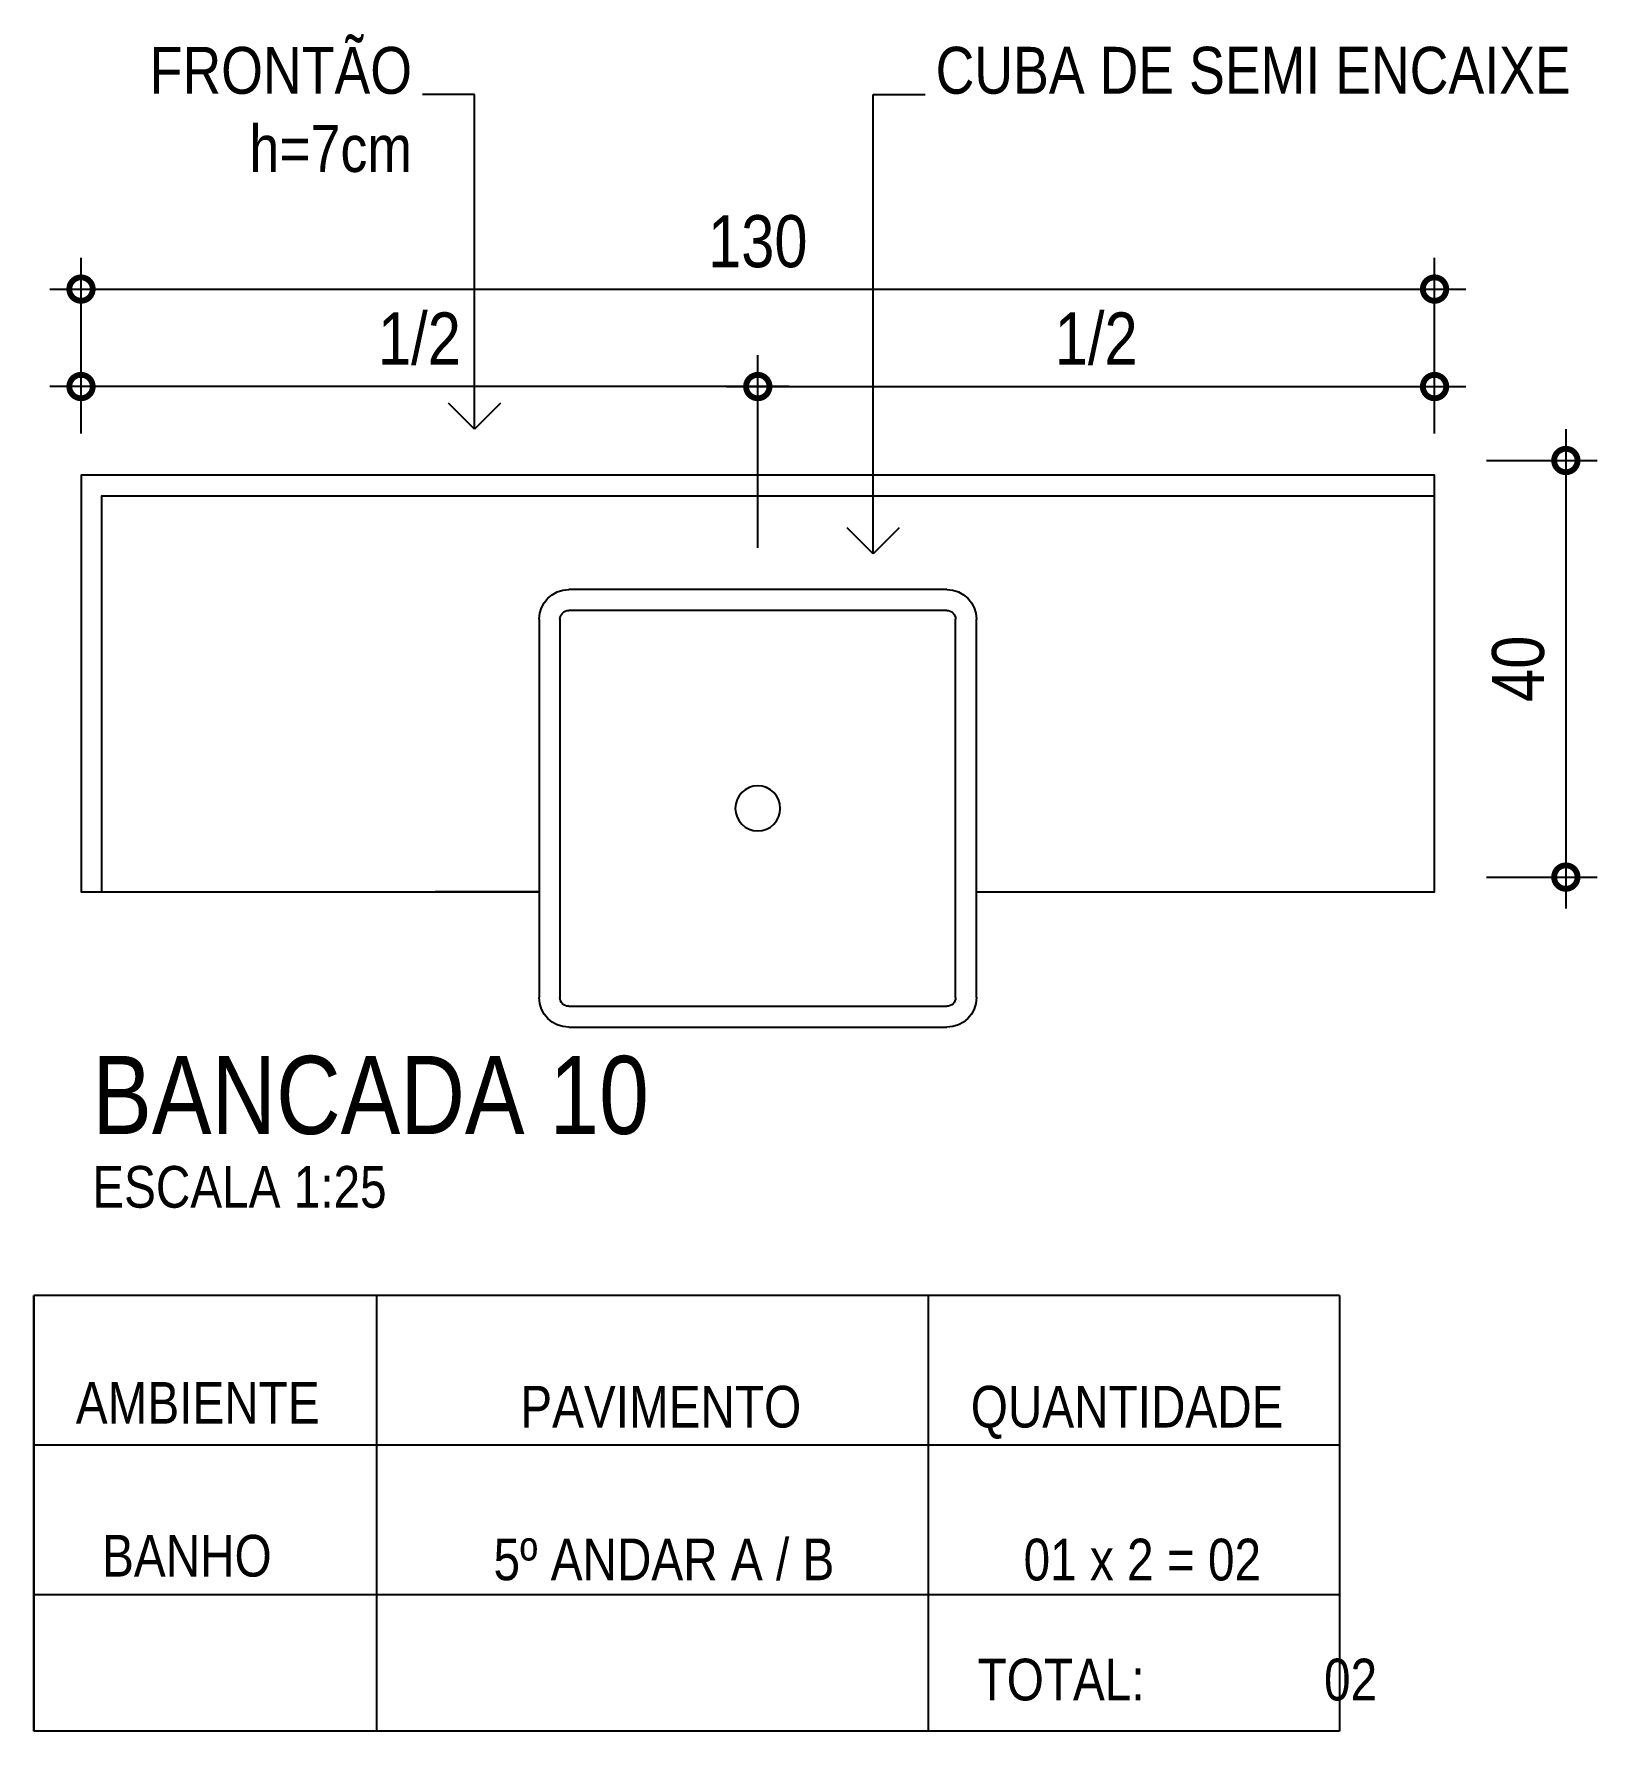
# Model space of a CAD drawing. Header units: metres. Extents: x 3 to 168, y -142 to 28.
# Drawn here: x 45.991 to 47.492, y 26.543 to 28.172 of the extents above; entities that cross this region are included whole.
import ezdxf
from ezdxf import colors
from ezdxf.entities.mleader import LeaderData, LeaderLine
from ezdxf.math import Vec2, Vec3

# ---------------------------------------------------------------- set-up
doc = ezdxf.new("R2010")
doc.units = ezdxf.units.M
for name, color, linetype in [('ARQ-DIM', 2, 'Continuous'), ('ARQ-HID', 2, 'Continuous'), ('ARQ-SIM', 1, 'Continuous'), ('ARQ-TXT', 2, 'Continuous')]:
    doc.layers.add(name, color=color, linetype=linetype)
doc.styles.add('Adesa', font='ARIALN.TTF')
doc.styles.add('Texto RL - Arial Narrow', font='ARIALN.TTF')
doc.dimstyles.new('ADESA 1-0025', dxfattribs={"dimtxt": 0.05, "dimasz": 0.045, "dimexe": 0.03, "dimexo": 0.04, "dimgap": 0.02, "dimtad": 1, "dimtoh": 1, "dimdec": 0, "dimlfac": 100, "dimzin": 4, "dimtxsty": 'Adesa', "dimblk": 'DOTSMALL', "dimcen": 1, "dimdle": 0.03, "dimclrd": 1, "dimclre": 1, "dimclrt": 256, "dimazin": 1, "dimtm": 1e-09, "dimtfac": 1, "dimtdec": 0, "dimtix": 1, "dimtmove": 2, "dimatfit": 0, "dimldrblk": 'DOTSMALL', "dimfxl": 0.8, "dimtvp": 2, "dimtolj": 1, "dimtzin": 0, "dimarcsym": 0})

# ---------------------------------------------------------------- blocks, each defined once
blk = doc.blocks.new('ARQ-HID-CUBA Q')
for points in [[(-0.1816, 0), (0.1816, 0)], [(-0.1816, -0.11), (0.1816, -0.11)], [(-0.1816, -0.13), (0.1816, -0.13)], [(-0.21, -0.5016), (-0.21, -0.1384)], [(-0.19, -0.5016), (-0.19, -0.1384)], [(0.19, -0.1384), (0.19, -0.5016)], [(0.21, -0.1384), (0.21, -0.5016)], [(-0.21, -0.4), (-0.31, -0.4)], [(0.21, -0.4), (0.31, -0.4)], [(0.1816, -0.51), (-0.1816, -0.51)], [(0.1816, -0.53), (-0.1816, -0.53)], [(0.1816, -0.53), (-0.1816, -0.53)]]:
    blk.add_lwpolyline(points)
blk.add_circle((0, -0.32), 0.0216)
for centre, radius, start, end in [((-0.1816, -0.1384), 0.0284, 90, 180), ((0.1816, -0.1384), 0.0284, 0, 90), ((-0.1816, -0.1384), 0.0084, 90, 180), ((0.1816, -0.1384), 0.0084, 0, 90), ((-0.1816, -0.5016), 0.0284, 180, 270), ((-0.1816, -0.5016), 0.0084, 180, 270), ((0.1816, -0.5016), 0.0284, 270, 0), ((0.1816, -0.5016), 0.0084, 270, 0)]:
    blk.add_arc(centre, radius, start, end)
blk = doc.blocks.new('_DotSmall')
at = {"color": 0, "linetype": 'ByBlock', "const_width": 0.5}
blk.add_lwpolyline([(-0.0625, 0, 1), (0.0625, 0, 1)], format="xyb", close=True, dxfattribs=at)
blk = doc.blocks.new('*D686')
at = {"layer": 'ARQ-DIM', "color": 1, "lineweight": -2, "transparency": 16777216}
for p, q in [((47.4621, 27.7927), (47.4621, 27.3327)), ((47.386, 27.7627), (47.4921, 27.7627)), ((47.386, 27.3627), (47.4921, 27.3627))]:
    blk.add_line(p, q, dxfattribs=at)
at = {"layer": 'Defpoints', "color": 0, "transparency": 16777216}
for p in [(47.346, 27.7627), (47.346, 27.3627), (47.4621, 27.3627)]:
    blk.add_point(p, dxfattribs=at)
at = {"layer": 'ARQ-DIM', "color": 1, "lineweight": -2, "transparency": 16777216, "xscale": 0.045, "yscale": 0.045, "zscale": 0.045}
for p, rotation in [((47.4621, 27.7627), 90), ((47.4621, 27.3627), 270)]:
    blk.add_blockref('_DotSmall', p, dxfattribs=dict(at, rotation=rotation))
at = {"layer": 'ARQ-DIM', "transparency": 16777216, "insert": (47.4165, 27.5627), "char_height": 0.05, "attachment_point": 5, "rotation": 90, "style": 'Adesa'}
blk.add_mtext('\\A1;40', dxfattribs=at)
blk = doc.blocks.new('*D687')
at = {"layer": 'ARQ-DIM', "color": 1, "lineweight": -2, "transparency": 16777216}
for p, q in [((46.036, 27.7887), (46.036, 27.9573)), ((47.336, 27.7887), (47.336, 27.9573)), ((46.006, 27.9273), (47.366, 27.9273))]:
    blk.add_line(p, q, dxfattribs=at)
at = {"layer": 'Defpoints', "color": 0, "transparency": 16777216}
for p in [(47.336, 27.9273), (46.036, 27.7487), (47.336, 27.7487)]:
    blk.add_point(p, dxfattribs=at)
at = {"layer": 'ARQ-DIM', "color": 1, "lineweight": -2, "transparency": 16777216, "xscale": 0.045, "yscale": 0.045, "zscale": 0.045, "rotation": 180}
blk.add_blockref('_DotSmall', (46.036, 27.9273), dxfattribs=at)
at = {"layer": 'ARQ-DIM', "color": 1, "lineweight": -2, "transparency": 16777216, "xscale": 0.045, "yscale": 0.045, "zscale": 0.045}
blk.add_blockref('_DotSmall', (47.336, 27.9273), dxfattribs=at)
at = {"layer": 'ARQ-DIM', "transparency": 16777216, "insert": (46.686, 27.9729), "char_height": 0.05, "attachment_point": 5, "style": 'Adesa'}
blk.add_mtext('\\A1;130', dxfattribs=at)
blk = doc.blocks.new('_Open90')
at = {"color": 0, "linetype": 'ByBlock', "lineweight": -2}
for p, q in [((-0.5, 0.5), (0, 0)), ((0, 0), (-1, 0)), ((0, 0), (-0.5, -0.5))]:
    blk.add_line(p, q, dxfattribs=at)
blk = doc.blocks.new('*D688')
at = {"layer": 'ARQ-DIM', "color": 1, "lineweight": -2, "transparency": 16777216}
for p, q in [((46.036, 27.7887), (46.036, 27.8637)), ((46.686, 27.6787), (46.686, 27.8637)), ((46.716, 27.8337), (46.006, 27.8337))]:
    blk.add_line(p, q, dxfattribs=at)
at = {"layer": 'Defpoints', "color": 0, "transparency": 16777216}
for p in [(46.036, 27.8337), (46.036, 27.7487), (46.686, 27.6387)]:
    blk.add_point(p, dxfattribs=at)
at = {"layer": 'ARQ-DIM', "color": 1, "lineweight": -2, "transparency": 16777216, "xscale": 0.045, "yscale": 0.045, "zscale": 0.045, "rotation": 180}
blk.add_blockref('_DotSmall', (46.036, 27.8337), dxfattribs=at)
at = {"layer": 'ARQ-DIM', "color": 1, "lineweight": -2, "transparency": 16777216, "xscale": 0.045, "yscale": 0.045, "zscale": 0.045}
blk.add_blockref('_DotSmall', (46.686, 27.8337), dxfattribs=at)
at = {"layer": 'ARQ-DIM', "transparency": 16777216, "insert": (46.361, 27.8795), "char_height": 0.05, "attachment_point": 5, "style": 'Adesa'}
blk.add_mtext('\\A1;1/2', dxfattribs=at)
blk = doc.blocks.new('*D689')
at = {"layer": 'ARQ-DIM', "color": 1, "lineweight": -2, "transparency": 16777216}
for p, q in [((46.686, 27.6787), (46.686, 27.8637)), ((47.336, 27.7887), (47.336, 27.8637)), ((46.656, 27.8337), (47.366, 27.8337))]:
    blk.add_line(p, q, dxfattribs=at)
at = {"layer": 'Defpoints', "color": 0, "transparency": 16777216}
for p in [(47.336, 27.8337), (47.336, 27.7487), (46.686, 27.6387)]:
    blk.add_point(p, dxfattribs=at)
at = {"layer": 'ARQ-DIM', "color": 1, "lineweight": -2, "transparency": 16777216, "xscale": 0.045, "yscale": 0.045, "zscale": 0.045, "rotation": 180}
blk.add_blockref('_DotSmall', (46.686, 27.8337), dxfattribs=at)
at = {"layer": 'ARQ-DIM', "color": 1, "lineweight": -2, "transparency": 16777216, "xscale": 0.045, "yscale": 0.045, "zscale": 0.045}
blk.add_blockref('_DotSmall', (47.336, 27.8337), dxfattribs=at)
at = {"layer": 'ARQ-DIM', "transparency": 16777216, "insert": (47.011, 27.8795), "char_height": 0.05, "attachment_point": 5, "style": 'Adesa'}
blk.add_mtext('\\A1;1/2', dxfattribs=at)
blk = doc.blocks.new('AREAS MOLHADAS')
at = {"layer": 'ARQ-HID'}
for points in [[(46.9361, 27.3487), (47.336, 27.3487), (47.336, 27.7487), (46.036, 27.7487), (46.036, 27.3487), (46.476, 27.3487)], [(46.056, 27.3487), (46.056, 27.7287), (47.336, 27.7287)]]:
    blk.add_lwpolyline(points, dxfattribs=at)
at = {"layer": 'ARQ-SIM', "ltscale": 0.01}
for p, q in [((47.2448, 26.9611), (45.9908, 26.9611, 0)), ((45.9908, 26.5427, 0), (45.9908, 26.9611, 0)), ((45.9908, 26.5427, 0), (45.9908, 26.9611, 0)), ((45.9908, 26.9611, 0), (45.9908, 26.5427, 0)), ((46.3198, 26.9611), (46.3198, 26.5427)), ((46.8496, 26.9611), (46.8496, 26.5427)), ((47.2448, 26.9611), (47.2448, 26.5427)), ((46.3198, 26.8173), (45.9908, 26.8173, 0)), ((47.2448, 26.8173), (46.3198, 26.8173)), ((46.3198, 26.6735), (45.9908, 26.6735, 0)), ((47.2448, 26.6735), (45.9908, 26.6735, 0)), ((47.2448, 26.6735), (46.3198, 26.6735)), ((47.2448, 26.5427), (45.9908, 26.5427))]:
    blk.add_line(p, q, dxfattribs=at)
at = {"layer": 'ARQ-HID', "xscale": -1}
blk.add_blockref('ARQ-HID-CUBA Q', (46.686, 27.7487), dxfattribs=at)
at = {"layer": 'ARQ-TXT', "style": 'Adesa'}
for s, height, p in [('BANCADA 10', 0.075, (46.0468, 27.116, 0)), ('ESCALA 1:25', 0.04, (46.0468, 27.0453, 0))]:
    blk.add_text(s, height=height, dxfattribs=at).set_placement(p)
at = {"layer": 'ARQ-TXT', "ltscale": 0.01, "char_height": 0.04, "style": 'Adesa'}
for s, insert, width, attachment_point in [('AMBIENTE', (46.1481, 26.8779), 0.605305, 2), ('PAVIMENTO', (46.5928, 26.8742), 0.730227, 2), ('QUANTIDADE', (47.0407, 26.8742), 0.730227, 2), ('BANHO', (46.0562, 26.7311), 0.540327, 1), ('5º ANDAR A / B', (46.4322, 26.7276), 0.469083, 1), ('\\pi0.0845;01 x 2 = 02', (46.8568, 26.7274, 0), 0.392826, 1), ('TOTAL:^I 02', (46.8971, 26.6122, 0), 0.521891, 1)]:
    blk.add_mtext(s, dxfattribs=dict(at, insert=insert, width=width, attachment_point=attachment_point))
at = {"layer": 'ARQ-DIM'}
dim = blk.add_linear_dim(base=(47.336, 27.9273), p1=(46.036, 27.7487), p2=(47.336, 27.7487), dimstyle='ADESA 1-0025', dxfattribs=at)
dim.commit()
dim.dimension.update_dxf_attribs({"geometry": '*D687', "text_midpoint": (46.686, 27.9729)})
for base, p2, picture, middle in [((46.036, 27.8337), (46.036, 27.7487), '*D688', (46.361, 27.8795)), ((47.336, 27.8337), (47.336, 27.7487), '*D689', (47.011, 27.8795))]:
    dim = blk.add_linear_dim(base=base, p1=(46.686, 27.6387), p2=p2, text='1/2', dimstyle='ADESA 1-0025', dxfattribs=at)
    dim.commit()
    dim.dimension.update_dxf_attribs({"geometry": picture, "text_midpoint": middle})
dim = blk.add_linear_dim(base=(47.4621, 27.3627), p1=(47.346, 27.7627), p2=(47.346, 27.3627), angle=90, dimstyle='ADESA 1-0025', dxfattribs=at)
dim.commit()
dim.dimension.update_dxf_attribs({"geometry": '*D686', "text_midpoint": (47.4165, 27.5627)})
at = {"layer": 'ARQ-TXT'}
ml = blk.add_multileader_mtext('Standard', dxfattribs=at)
ml.set_content('FRONTÃO \\Ph=7cm', color=256, style='Texto RL - Arial Narrow')
ml.set_leader_properties(color=1)
ml.set_arrow_properties(name='OPEN90')
ml.build(insert=Vec2(0, 0))
ml.multileader.update_dxf_attribs({"text_left_attachment_type": 7, "text_right_attachment_type": 7, "dogleg_length": 0.05, "arrow_head_size": 0.05})
ctx = ml.context
ctx.base_point, ctx.char_height, ctx.arrow_head_size, ctx.landing_gap_size, ctx.plane_origin = Vec3(46.0984, 28.1141, 0), 0.045, 0.05, 0.01, Vec3(45.9566, 27.7828, 0)
ctx.left_attachment, ctx.right_attachment, ctx.text_align_type = 7, 7, 2
notes = []
notes.append((ctx, [(1, (1, 1, 0), (46.4139, 28.1141, 0), (-1, 0), 0.05, [(0, [(46.4139, 27.7928, 0)], 0, [])])]))
ctx.mtext.insert, ctx.mtext.alignment, ctx.mtext.flow_direction = Vec3(46.3539, 28.1598, 0), 3, 5
ml = blk.add_multileader_mtext('Standard', dxfattribs=at)
ml.set_content('CUBA DE SEMI ENCAIXE', color=256, style='Texto RL - Arial Narrow')
ml.set_leader_properties(color=1)
ml.set_arrow_properties(name='OPEN90')
ml.build(insert=Vec2(0, 0))
ml.multileader.update_dxf_attribs({"text_left_attachment_type": 7, "text_right_attachment_type": 7, "dogleg_length": 0.05, "arrow_head_size": 0.05})
ctx = ml.context
ctx.base_point, ctx.char_height, ctx.arrow_head_size, ctx.landing_gap_size, ctx.plane_origin = Vec3(46.8468, 28.1141, 0), 0.045, 0.05, 0.01, Vec3(47.3702, 27.5878, 0)
ctx.left_attachment, ctx.right_attachment = 7, 7
notes.append((ctx, [(1, (1, 1, 0), (46.7968, 28.1141, 0), (1, 0), 0.05, [(0, [(46.7968, 27.673, 0)], 0, [])])]))
ctx.mtext.insert, ctx.mtext.flow_direction = Vec3(46.8568, 28.1599, 0), 5
for ctx, leaders in notes:
    for number, flags, end, landing, length, lines in leaders:
        leader = LeaderData()
        leader.index, (leader.has_last_leader_line, leader.has_dogleg_vector, leader.attachment_direction) = number, flags
        leader.last_leader_point, leader.dogleg_vector, leader.dogleg_length = Vec3(end), Vec3(landing), length
        for number, points, colour, breaks in lines:
            line = LeaderLine()
            line.index, line.vertices, line.color, line.breaks = number, Vec3.list(points), colors.encode_raw_color(colour), breaks
            leader.lines.append(line)
        ctx.leaders.append(leader)

msp = doc.modelspace()

# ---------------------------------------------------------------- block references
msp.add_blockref('AREAS MOLHADAS', (0, 0))

doc.saveas('drawing.dxf')
